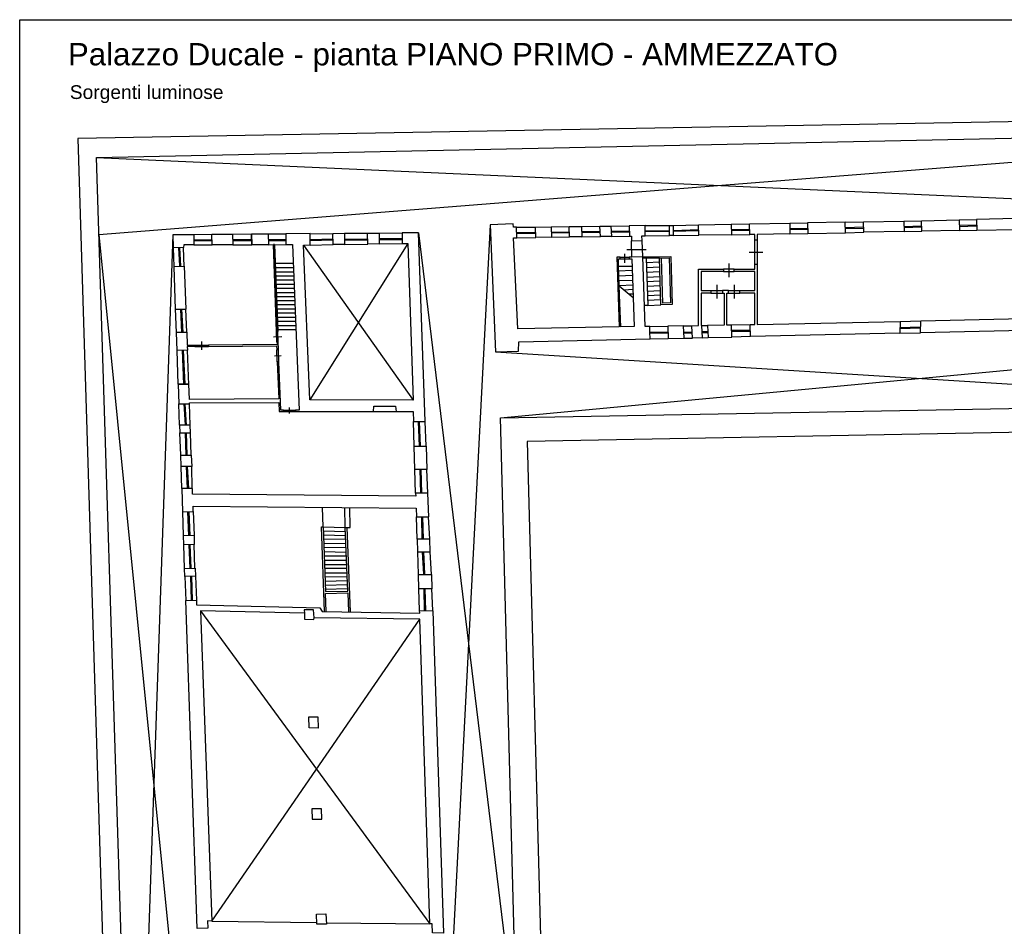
# Model space of a CAD drawing. Header units: millimetres. Extents: x 195 to 76808, y -2861 to 4318.
# Drawn here: x 26705 to 29570, y 1671 to 4309 of the extents above; entities that cross this region are included whole.
import ezdxf

# ---------------------------------------------------------------- set-up
doc = ezdxf.new("R2010")
doc.units = ezdxf.units.MM
doc.layers.add('_sottile', color=253, linetype='Continuous', lineweight=5)
doc.layers.add('muri', color=7, linetype='Continuous', lineweight=9)
doc.styles.get("Standard").update_dxf_attribs({"font": 'ARIAL.TTF'})

msp = doc.modelspace()

# ---------------------------------------------------------------- linework, layer by layer
at = {"layer": '_sottile'}
for p, q in [((30494.5, 4028.6), (26874.2, 3963)), ((26874.2, 3963), (26984, 402.6)), ((26928.2, 3908.2), (30434.1, 3981.4)), ((27039.1, 434.9), (26928.2, 3908.2)), ((28152.1, 1331.4), (28103.9, 3150.4)), ((28181.5, 3082.1), (28226.1, 1420.1))]:
    msp.add_line(p, q, dxfattribs=at)
at = {"layer": '_sottile', "linetype": 'Continuous'}
for p, q in [((27550.4, 3669.1), (27550.1, 3668.9)), ((27325, 3653.9), (27325.5, 3654)), ((27550.4, 3653.5), (27550.1, 3652.8)), ((28103.9, 3150.4), (30461.7, 3194)), ((30423, 3123.1), (28181.5, 3082.1))]:
    msp.add_line(p, q, dxfattribs=at)
at = {"layer": '_sottile'}
for points in [[(26935.3, 3684.3), (30449.7, 3961.8)], [(26935.3, 3684.3), (27260.5, 429.4)], [(27039.1, 434.9), (27151.3, 3683.8)], [(27865.8, 3689), (28152.1, 1331.4)]]:
    msp.add_lwpolyline(points, dxfattribs=at)
at = {"layer": '_sottile', "linetype": 'Continuous'}
for points in [[(26928.2, 3908.2), (30453.6, 3750)], [(29277, 3722.8), (29329.1, 3724)], [(29329.1, 3724), (29438.1, 3726.5), (29439, 3695.3), (29329.9, 3693.2), (29329.1, 3724)], [(29438.1, 3726.5), (29488.6, 3727.6)], [(29489.4, 3696.3), (29602.7, 3698.6), (29603.1, 3730.3), (29488.6, 3727.6), (29489.4, 3696.3)], [(28073.9, 3712.1), (27950.5, 1330.7)], [(28150.8, 3704.8), (28141.4, 3704.8), (28140.9, 3714.9), (28073.9, 3712.1), (28089.3, 3343), (28156.1, 3344.9), (28157, 3371.4), (28539.3, 3380.8), (28538.2, 3400.2), (28537.9, 3415.9), (28525.1, 3416), (28517.5, 3618.6), (28485.5, 3617.8), (28478.3, 3617.8), (28478.3, 3613), (28485.7, 3613), (28492.7, 3415.8), (28453.5, 3415), (28450.1, 3508.7), (28447, 3590.6), (28447.1, 3613), (28451.9, 3613), (28451.9, 3617.8), (28442.2, 3617.8), (28449.2, 3414.9), (28154.8, 3409.5), (28142.2, 3674.3), (28142.2, 3674.3), (28151.6, 3674.6), (28150.8, 3704.8)], [(28150.8, 3704.8), (28206.2, 3705.5)], [(28207, 3675.4), (28206.2, 3705.5), (28251, 3706.1), (28251.8, 3676), (28207, 3675.4)], [(28251, 3706.1), (28303.8, 3706.9)], [(28304.6, 3676.7), (28303.8, 3706.9), (28339.5, 3707.4), (28340.4, 3677.2), (28304.6, 3676.7)], [(28339.5, 3707.4), (28393.3, 3708.1)], [(28395, 3677.9), (28393.3, 3708.1), (28425.1, 3708.5), (28426.8, 3678.3), (28395, 3677.9)], [(28425.1, 3708.5), (28478, 3709.2)], [(28524.4, 3709.9), (28478, 3709.2), (28478.8, 3679), (28484.9, 3679.1), (28485.1, 3665.4), (28515.8, 3666.3), (28515.5, 3679.8), (28525.2, 3680), (28524.4, 3709.9)], [(28524.4, 3709.9), (28595.1, 3710.4)], [(28524.8, 3694.9), (28595.5, 3695.7)], [(28595.9, 3680.9), (28595.1, 3710.4), (28605.8, 3710.4), (28606.5, 3681.1), (28595.9, 3680.9)], [(28605.8, 3710.4), (28680, 3711.8)], [(28606.1, 3695.8), (28680.4, 3698.2)], [(28606.2, 3693.4), (28680.5, 3695.9)], [(28774.9, 3713.7), (28828.7, 3714.7)], [(28775.4, 3698.5), (28829.1, 3699.3)], [(28775.4, 3695.5), (28829.2, 3696.3)], [(28945.8, 3717), (28997.1, 3718)], [(28945.8, 3701.2), (28997.5, 3702.6)], [(28945.8, 3698.2), (28997.5, 3699.6)], [(29106.9, 3720.1), (29159.8, 3721.1)], [(29107.4, 3704.4), (29160.3, 3705.7)], [(29107.4, 3701.4), (29160.3, 3702.7)], [(29159.8, 3721.1), (29277, 3722.8), (29277.8, 3692.2), (29160.7, 3690.2), (29159.8, 3721.1)], [(29277.4, 3707.5), (29329.5, 3708.6)], [(29277.5, 3704.6), (29329.5, 3705.7)], [(29438.5, 3710.9), (29489, 3712)], [(29438.5, 3707.6), (29489, 3708.6)], [(29439, 3695.3), (29438.9, 3695.4), (29489.4, 3696.3)], [(27151.3, 3683.8), (27211.9, 3684.2), (27211.9, 3653.5), (27182.6, 3653.4), (27181.6, 3645.9), (27152.6, 3645.1), (27151.3, 3683.8)], [(27211.9, 3684.2), (27264, 3684.6)], [(27211.9, 3684.2), (27211.9, 3653.5)], [(27211.9, 3668.1), (27264.4, 3668.9)], [(27324.2, 3685), (27325, 3653.9), (27264.8, 3653.7), (27264, 3684.6), (27324.2, 3685)], [(27264.8, 3653.7), (27264, 3684.6)], [(27324.2, 3685), (27379.5, 3685.4)], [(27324.2, 3685), (27325, 3653.9)], [(27324.6, 3669.4), (27379.9, 3669.5)], [(27324.6, 3666.4), (27379.9, 3666.6)], [(27428.3, 3685.8), (27429.1, 3654.2), (27380.3, 3654.1), (27379.5, 3685.4), (27428.3, 3685.8)], [(27379.5, 3685.4), (27380.3, 3654.1)], [(27428.3, 3685.8), (27479.6, 3686.1)], [(27428.3, 3685.8), (27429.1, 3654.2)], [(27428.7, 3669.5), (27479.6, 3669.5)], [(27428.7, 3666.6), (27479.6, 3666.6)], [(27550.1, 3668.9), (27616.7, 3670.9)], [(27550.1, 3666), (27616.7, 3668)], [(27550.4, 3686.2), (27617.6, 3687.2)], [(27616.2, 3687.1), (27649.6, 3687.4), (27650.5, 3655.2), (27617.1, 3654.6), (27616.2, 3687.1)], [(27649.6, 3687.4), (27717.1, 3687.9)], [(27650.1, 3670), (27717.6, 3671.5)], [(27650.1, 3667), (27717.6, 3668.5)], [(27717.1, 3687.9), (27750.5, 3688.1), (27751.4, 3656.8), (27718, 3656.2), (27717.1, 3687.9)], [(27750.5, 3687.6), (27818.1, 3688.6)], [(27751, 3672), (27818.1, 3672)], [(27751, 3669), (27818.1, 3669)], [(28151.2, 3689.7), (28206.6, 3690.5)], [(28151.3, 3687.4), (28206.7, 3688.1)], [(28151.6, 3674.6), (28207, 3675.4)], [(28251.4, 3691.1), (28304.2, 3691.8)], [(28251.4, 3688.7), (28304.3, 3689.4)], [(28251.8, 3676), (28304.6, 3676.7)], [(28340, 3692.3), (28394.2, 3693)], [(28340, 3689.9), (28394.3, 3690.7)], [(28340.4, 3677.2), (28395, 3677.9)], [(28425.9, 3693.4), (28478.4, 3694.1)], [(28426.7, 3691.1), (28479.2, 3691.8)], [(28426.8, 3678.3), (28478.8, 3679)], [(28524.8, 3692.6), (28595.6, 3693.3)], [(28525.2, 3680), (28595.9, 3680.9)], [(28606.5, 3681.1), (28680.9, 3682.4)], [(28775.8, 3683.3), (28829.5, 3683.9)], [(28843.6, 3597.5), (28843.6, 3667.2)], [(28850.8, 3667.2), (28850.8, 3597.5)], [(28945.8, 3685.4), (28998, 3686.6)], [(29107.8, 3688.7), (29160.7, 3690.2)], [(29277.8, 3692.2), (29329.9, 3693.2)], [(27181.6, 3645.9), (27152.6, 3645.1)], [(27154.5, 3590.6), (27152.6, 3645.1)], [(27170, 3591), (27170.6, 3592.3), (27167.7, 3645.5)], [(27173.2, 3591), (27173.8, 3592.3), (27170.9, 3645.5)], [(27183.8, 3589.7), (27181.6, 3645.9)], [(27211.9, 3665.1), (27264.4, 3666)], [(27211.9, 3653.5), (27264.8, 3653.7)], [(27325.5, 3654), (27380.6, 3654.1)], [(27429.1, 3654.2), (27479.6, 3654.4)], [(27443.5, 3654.3), (27446.6, 3654.3), (27455.9, 3401.9)], [(27452.5, 3401.7), (27443.5, 3654.3)], [(27530.5, 3653.2), (27850.2, 3202.3)], [(27834.2, 3658.1), (27549.1, 3202.5)], [(27550.1, 3652.8), (27617.1, 3654.6)], [(27650.5, 3655.2), (27718, 3656.2)], [(27751.4, 3656.8), (27818.1, 3657.9)], [(28471.6, 3639.9), (28527.4, 3640.2)], [(28485.5, 3617.8), (28485.1, 3665.4)], [(28517.5, 3618.6), (28515.8, 3666.3)], [(28451.9, 3617.8), (28478.3, 3617.8)], [(28451.9, 3613), (28478.3, 3613)], [(28465.1, 3627.8), (28465.1, 3601.6)], [(28517.5, 3618.6), (28599.2, 3619.8), (28602.9, 3480.4), (28570.7, 3479.6)], [(28527.2, 3614.9), (28517.6, 3614.9)], [(28566.6, 3615.5), (28594.3, 3616), (28598, 3485), (28575.8, 3484.5), (28572.2, 3615.6)], [(28827.2, 3632.4), (28867.5, 3632.4)], [(27154.5, 3590.6), (27183.7, 3591.4), (27188.6, 3466.9), (27158.8, 3466.1), (27154.5, 3590.6)], [(27448.6, 3600.4), (27501.1, 3600.4)], [(27449, 3587.9), (27501.6, 3587.9)], [(28486.4, 3591.2), (28447, 3590.6)], [(28567, 3603.3), (28527.7, 3601.4)], [(28567.4, 3588.6), (28528.3, 3586.7)], [(28783.5, 3583.1), (28752.3, 3583.1)], [(28767.9, 3599.9), (28767.9, 3559.6)], [(27449.5, 3575.1), (27502.1, 3575.1)], [(27449.9, 3563.8), (27502.5, 3563.8)], [(27450.3, 3552.4), (27503, 3552.4)], [(28486.9, 3579), (28447.5, 3577.1)], [(28487.4, 3564.3), (28448.1, 3562.5)], [(28567.9, 3574.8), (28528.8, 3572.9)], [(28568.3, 3560.9), (28529.3, 3559.1)], [(28752.3, 3575.9), (28783.5, 3575.9)], [(27451, 3539.2), (27503.5, 3539.3)], [(27451.2, 3527.9), (27504, 3527.9)], [(28487.9, 3550.5), (28448.6, 3548.6)], [(28488.4, 3536.6), (28449.1, 3534.8)], [(28449.1, 3534.8), (28489.6, 3500.6)], [(28488.8, 3523.6), (28463.8, 3522.4)], [(28568.7, 3547.9), (28529.8, 3546)], [(28569, 3534.9), (28530.3, 3533)], [(28733.1, 3537.5), (28733.1, 3497.2)], [(28783.5, 3537.5), (28783.5, 3497.2)], [(27451.7, 3514.9), (27504.5, 3514.9)], [(27452.2, 3503.5), (27504.9, 3503.5)], [(28489.3, 3510.6), (28478.4, 3510.1)], [(28569.5, 3520.3), (28530.8, 3518.3)], [(28569.9, 3507.3), (28531.3, 3505.3)], [(28716.2, 3520.6), (28749.9, 3520.6)], [(28716.2, 3513.4), (28749.9, 3513.4)], [(28766.7, 3520.6), (28800.3, 3520.6)], [(28766.7, 3513.4), (28800.3, 3513.4)], [(27161.2, 3398.6), (27158.8, 3467.9)], [(27158.8, 3466.1), (27188.6, 3466.9)], [(27177.1, 3399), (27174.1, 3466.5)], [(27180.3, 3399), (27177.3, 3466.5)], [(27191.2, 3399.4), (27188.4, 3466.9)], [(27452.6, 3492.1), (27505.4, 3492.1)], [(27453, 3480.2), (27505.8, 3480.2)], [(27453.5, 3467.7), (27506.3, 3467.7)], [(28532.4, 3477.7), (28522.8, 3477.3)], [(28570.3, 3493.4), (28531.8, 3491.5)], [(27453.9, 3455.5), (27506.8, 3455.7)], [(27454.4, 3443.5), (27507.3, 3443.5)], [(29327.1, 3432.4), (29708.7, 3441.8), (29711, 3406.7), (29325.4, 3397.9), (29327.1, 3432.4)], [(27454.8, 3431.9), (27507.7, 3431.9)], [(27455.3, 3418.9), (27508.2, 3418.9)], [(28537.9, 3415.9), (28591.7, 3417.6)], [(28636.2, 3418.2), (28660.6, 3418.4)], [(28689.1, 3419), (28706.1, 3419.3)], [(28829.9, 3421.4), (28775.9, 3420.5)], [(29265.9, 3410.5), (29326.1, 3411.9)], [(29266, 3413.7), (29326.2, 3415.1)], [(29266.9, 3430.9), (29327.1, 3432.4)], [(27191.2, 3399.4), (27161.2, 3398.6)], [(27443.1, 3386.3), (27468, 3387.4), (27468, 3387.4)], [(27453.6, 3371.8), (27452.5, 3401.7)], [(27455.7, 3407.5), (27508.7, 3407.5)], [(27457, 3371.9), (27455.9, 3401.9)], [(28591.4, 3399.7), (28538.3, 3398.5)], [(28591.4, 3397.3), (28538.4, 3396.2)], [(28539.3, 3380.8), (28592, 3381.7)], [(28637.1, 3400.2), (28661.5, 3400.6)], [(28637.1, 3397.8), (28661.5, 3398.2)], [(28638, 3382.2), (28662.3, 3382.7)], [(28690, 3401.2), (28707, 3401.6)], [(28690, 3398.8), (28707, 3399.2)], [(28690.8, 3383.4), (28707.9, 3383.8)], [(28830.6, 3404.2), (28776.4, 3404.2)], [(28830.6, 3401.8), (28776.4, 3401.8)], [(28831.4, 3386.8), (28777, 3385.6)], [(29265.2, 3396.5), (29325.4, 3397.9)], [(27214.5, 3361.8), (27254.6, 3361.9)], [(27214.6, 3358), (27254.6, 3358.3)], [(27234.6, 3348.3), (27234.6, 3372.5)], [(27452.5, 3359.7), (27452.9, 3348.8)], [(28103.9, 3150.4), (30453.1, 3371.8)], [(27166.4, 3248), (27163, 3346.5)], [(27183, 3248.5), (27178.9, 3346.9)], [(27186.2, 3248.5), (27182.1, 3346.9)], [(27197.2, 3246.4), (27193.3, 3347.3), (27193.3, 3347.3)], [(27446.1, 3331.2), (27465.7, 3331.4)], [(27454.4, 3313.6), (27452.9, 3348.8)], [(27459.2, 3313.7), (27457.9, 3349)], [(28089.3, 3343), (30461.7, 3194)], [(27454.4, 3313.6), (27458.7, 3205.4)], [(27166.4, 3248), (27197.1, 3248.9)], [(27170.5, 3129.2), (27168.4, 3191.1), (27168.4, 3191.1), (27168.4, 3191.1)], [(27168.4, 3191.1), (27199.2, 3191.1)], [(27187.1, 3129.2), (27183.7, 3191.1)], [(27190.4, 3129.2), (27187, 3191.1)], [(27201.4, 3129.2), (27201.4, 3129.2), (27199.2, 3191.1)], [(27490.2, 3162.9), (27490.2, 3180.1)], [(27472.7, 3172.4), (27507.7, 3172.4)], [(27472.7, 3168.5), (27507.7, 3168.5)], [(27734.3, 3168.5), (27800.3, 3168.5)], [(27170.5, 3129.2), (27171.3, 3106.5), (27202.1, 3106.5), (27201.4, 3129.2), (27170.5, 3129.2)], [(27853, 3068.2), (27850.9, 3139.8)], [(27850.9, 3139.8), (27884.9, 3139.8)], [(27868.1, 3068.2), (27865, 3139.8)], [(27871.2, 3068.2), (27868.1, 3139.8)], [(27887.4, 3068.2), (27884.9, 3139.8)], [(27173.5, 3042.2), (27171.3, 3106.5)], [(27189.4, 3042.2), (27187.2, 3106.5)], [(27192.7, 3042.2), (27190.4, 3106.5)], [(27204.4, 3042.2), (27202.1, 3106.5)], [(27853, 3068.2), (27887.4, 3068.2), (27889.8, 2999.9), (27854.9, 2999.9), (27853, 3068.2)], [(27173.5, 3042.2), (27204.4, 3042.2), (27205.5, 3008.8), (27174.7, 3008.8), (27173.5, 3042.2)], [(27176.9, 2945.4), (27174.7, 3008.8)], [(27193.6, 2945.4), (27190.3, 3008.8)], [(27196.9, 2945.4), (27193.5, 3008.8)], [(27207.1, 2945.4), (27205.5, 3008.8)], [(27856.9, 2931.5), (27854.9, 2999.9)], [(27872.1, 2931.5), (27869.9, 2999.9)], [(27875.2, 2931.5), (27873.1, 2999.9)], [(27892.2, 2931.5), (27889.8, 2999.9)], [(27895.2, 2862.4), (27892.2, 2931.5), (27856.9, 2931.5), (27857.3, 2922.9), (27208.3, 2928.7), (27207.8, 2945.4), (27176.9, 2945.4), (27179.2, 2877), (27209.8, 2877.8), (27210.2, 2893.6), (27858.6, 2887.6), (27859.5, 2862.4), (27895.2, 2862.4)], [(27181.7, 2807.9), (27179.5, 2877)], [(27197.4, 2808.3), (27194.5, 2877.4)], [(27200.7, 2808.3), (27197.8, 2877.4)], [(27209.8, 2877.8), (27212.3, 2808.7)], [(27588.2, 2833.3), (27586.4, 2890.1)], [(27652.2, 2831.3), (27651.1, 2889.5)], [(27657, 2831.5), (27666.6, 2831.6), (27665.5, 2889.8)], [(27861.6, 2797.3), (27859.5, 2862.4)], [(27876.1, 2797.3), (27874.7, 2862.4)], [(27879.5, 2797.3), (27878.1, 2862.4)], [(27898, 2797.3), (27894.9, 2862.4)], [(27181.6, 2807.9), (27212.3, 2808.7), (27213.2, 2781.8), (27182.5, 2781), (27181.6, 2807.9)], [(27592, 2587), (27583.4, 2833.1), (27588.2, 2833.3)], [(27588.2, 2833.3), (27652.2, 2831.3)], [(27588.2, 2833.3), (27594.8, 2644.8), (27659.7, 2646.5), (27652.2, 2831.3)], [(27588.7, 2821.3), (27652.7, 2819.7)], [(27589.1, 2809.9), (27653.1, 2808.2)], [(27652.2, 2831.3), (27657, 2831.5), (27666.9, 2586.1)], [(27184.9, 2712.6), (27182.5, 2781)], [(27200.8, 2713.1), (27197.9, 2781.4)], [(27204, 2713.1), (27201.1, 2781.4)], [(27214.7, 2713.5), (27213.2, 2781.8)], [(27589.4, 2798.7), (27653.6, 2797.2)], [(27589.9, 2786.2), (27654.1, 2784.7)], [(27590.3, 2774), (27654.6, 2772.8)], [(27590.7, 2761.5), (27655.1, 2759.8)], [(27865, 2694.7), (27863.3, 2760.6)], [(27880.7, 2694.8), (27880.5, 2696.1), (27877.1, 2760.6)], [(27884.2, 2694.8), (27883.9, 2696.1), (27880.5, 2760.6)], [(27902.7, 2694.9), (27899.6, 2760.6)], [(27591.1, 2749.5), (27655.5, 2748.7)], [(27591.6, 2736.2), (27656, 2736.2)], [(27592, 2724), (27656.5, 2724)], [(27184.9, 2712.6), (27215.7, 2713.5), (27216.5, 2689.9), (27185.7, 2689), (27184.9, 2712.6)], [(27657, 2711.8), (27592.4, 2711.8)], [(27657.6, 2698.8), (27592.9, 2698.4)], [(27902.7, 2694.9), (27904.1, 2653.2), (27866.4, 2653.2), (27865, 2694.7), (27902.7, 2694.9)], [(27185.7, 2689), (27188.2, 2619.2)], [(27201.9, 2689.5), (27203.7, 2619.5)], [(27205.1, 2689.5), (27206.9, 2619.5)], [(27216.5, 2689.9), (27219.2, 2619.7)], [(27658, 2688.3), (27593.3, 2686.6)], [(27658.3, 2676.5), (27593.6, 2674.8)], [(27658.6, 2664.7), (27593.9, 2663)], [(27658.9, 2652.9), (27594.3, 2651.2)], [(27596.8, 2587.1), (27594.9, 2639.9), (27659.9, 2641.7), (27662.1, 2585.9)], [(27868.7, 2590.2), (27866.4, 2653.2)], [(27883.2, 2589.4), (27881.4, 2653.4)], [(27886.6, 2589.4), (27884.8, 2653.4)], [(27907.1, 2588.7), (27904.1, 2653.6)], [(27898.5, 1678.2), (27898.5, 1678.2), (27869.4, 2564.3), (27561.5, 2568.7), (27559.9, 2592.4), (27533.2, 2591.8), (27533.5, 2581.9), (27231.1, 2589), (27263.8, 1686.6), (27251.3, 1686.8), (27252.1, 1665.5), (27221.4, 1664.6), (27188.2, 2619.2), (27219.2, 2619.7), (27219.2, 2606.2), (27578.5, 2597.7), (27584.8, 2587.3), (27869, 2581.9), (27868.7, 2590.2), (27907.1, 2588.7), (27938.5, 1651.3), (27906.4, 1652.2), (27905.4, 1678.1), (27898.5, 1678.2)], [(27231.1, 2589), (27898.5, 1678.2)], [(27533.5, 2581.9), (27534.1, 2564.3), (27561.1, 2564), (27561.5, 2568.7)], [(27263.8, 1686.6), (27869.4, 2564.3)], [(27546.6, 2280.8), (27572.8, 2280.2), (27573.7, 2247.8), (27547.5, 2248.4), (27546.6, 2280.8)], [(27584.2, 1982.6), (27583.4, 2013.3), (27554.8, 2013.3), (27556.1, 1983), (27584.2, 1982.6)], [(27569.4, 1677), (27569.4, 1677), (27568.6, 1706.3), (27596.1, 1707.5), (27597.6, 1677.9), (27597.6, 1677.9), (27569.4, 1677), (27569.4, 1677)], [(27263.8, 1686.6), (27569.2, 1682)], [(27597.4, 1681.4), (27898.5, 1678.2)]]:
    msp.add_lwpolyline(points, dxfattribs=at)
for points in [[(28680, 3711.8), (28774.9, 3713.7), (28775.8, 3683.3), (28680.9, 3682.4), (28680.9, 3682.4), (28680.9, 3682.4), (28680.9, 3682.4)], [(28843.6, 3667.2), (28843.6, 3684), (28829.5, 3683.9), (28828.7, 3714.7), (28945.8, 3717), (28945.8, 3685.4), (28850.8, 3684.1), (28850.8, 3667.2)], [(28997.1, 3718), (28998, 3686.6), (29107.8, 3688.7), (29107.8, 3688.7), (29107.8, 3688.7), (29107.8, 3688.7), (29107.8, 3688.7), (29106.9, 3720.1)], [(27507.7, 3172.4), (27507.7, 3168.5), (27734.3, 3168.5), (27735.1, 3184.6), (27798.6, 3184.6), (27800.3, 3168.5), (27850.1, 3168.5), (27850.9, 3139.8), (27884.9, 3139.8), (27865.8, 3689), (27818.1, 3688.6), (27818.1, 3657.9), (27834.2, 3658.1), (27850.2, 3202.3), (27850.2, 3202.3), (27549.1, 3202.5), (27530.5, 3653.2), (27550.4, 3653.5), (27550.4, 3686.7), (27479.6, 3686.1), (27479.6, 3654.4), (27499, 3654.5), (27518, 3172.4)], [(27446.6, 3654.3), (27443.5, 3654.3), (27452.5, 3401.7), (27455.9, 3401.9)], [(28532.4, 3477.7), (28570.7, 3479.6), (28566.6, 3615.5), (28527.2, 3614.9)], [(28687.4, 3575.9), (28687.4, 3520.6), (28716.2, 3520.6), (28716.2, 3513.4), (28687.4, 3513.4), (28687.4, 3418.8), (28689.1, 3419), (28690.8, 3383.4), (28662.3, 3382.7), (28660.6, 3418.4), (28680.2, 3418.8), (28680.2, 3583.1), (28752.3, 3583.1), (28752.3, 3575.9)], [(28783.5, 3583.1), (28843.6, 3583.1), (28843.6, 3597.5), (28850.8, 3597.5), (28850.8, 3422.1), (29266.9, 3430.9), (29265.2, 3396.5), (28831.4, 3386.8), (28829.8, 3421.6), (28843.6, 3421.9), (28843.6, 3513.4), (28800.3, 3513.4), (28800.3, 3520.6), (28843.6, 3520.6), (28843.6, 3575.9), (28783.5, 3575.9)], [(28766.7, 3520.6), (28749.9, 3520.6), (28749.9, 3513.4), (28754.7, 3513.4), (28754.7, 3420.1), (28706.1, 3419.3), (28707.9, 3383.8), (28777, 3385.6), (28775.9, 3420.5), (28761.9, 3420.3), (28761.9, 3513.4), (28766.7, 3513.4)], [(28590.9, 3417.6), (28590.9, 3417.6), (28590.9, 3417.6), (28592, 3381.7), (28638, 3382.2), (28636.2, 3418.2), (28590.9, 3417.6), (28590.9, 3417.6)], [(27214.6, 3358), (27192.8, 3357.9), (27192.8, 3357.9), (27192.8, 3357.9), (27193.3, 3347.3), (27163, 3346.5), (27161.2, 3398.6), (27191.2, 3399.4), (27192.7, 3361.6), (27214.5, 3361.8)], [(27254.6, 3358.3), (27452.5, 3359.7), (27453, 3348.6), (27452.7, 3348.8), (27457.9, 3349), (27457, 3371.9), (27453.6, 3371.8), (27453.8, 3364.2), (27254.6, 3361.9)], [(27199.1, 3194.3), (27458.7, 3195.6), (27459.8, 3168.5), (27472.7, 3168.5), (27472.7, 3172.4), (27464.4, 3172.4), (27459.2, 3313.7), (27454.4, 3313.6), (27458.7, 3205.4), (27198.8, 3204.3), (27197.1, 3248.9), (27166.4, 3248), (27168.4, 3191.1), (27199.2, 3191.1)], [(27861.6, 2797.3), (27862.8, 2760.6), (27899, 2760.6), (27899.6, 2760.6), (27898, 2797.3)]]:
    msp.add_lwpolyline(points, close=True, dxfattribs=at)
for points in [[(27482.1, 3405.8, 0, 14.4, 0), (27481, 3427.7, 0, 0, 0), (27471.1, 3628.9, 0, 0, 0), (27500, 3629.4, 0, 0, 0)], [(28552.6, 3477.3, 0, 14.4, 0), (28551.5, 3499.2, 0, 0, 0), (28546.9, 3615.2, 0, 0, 0)], [(28469.5, 3517.4, 0, 14.4, 0), (28468.4, 3539.4, 0, 0, 0), (28466.4, 3590.9, 0, 0, 0)], [(27572.8, 2860.4, 0, 14.4, 0), (27594.7, 2860.1, 0, 0, 0), (27606.9, 2860, 0, 0, 0)], [(27685.7, 2860.7, 0, 14.4, 0), (27663.8, 2859.6, 0, 0, 0), (27651.7, 2859, 0, 0, 0)], [(27620.2, 2832.3, 0, 14.4, 0), (27621.3, 2810.4, 0, 0, 0), (27629.4, 2645.7, 0, 0, 0)]]:
    msp.add_lwpolyline(points, format="xyseb", dxfattribs=at)
at = {"layer": 'muri', "linetype": 'Continuous', "ltscale": 0.1}
for p, q in [((26705.2, 108.8), (26705.2, 4308.8)), ((26705.2, 4308.8), (29665.2, 4308.8))]:
    msp.add_line(p, q, dxfattribs=at)

# ---------------------------------------------------------------- texts
at = {"layer": 'muri', "linetype": 'Continuous', "ltscale": 0.1, "attachment_point": 1}
for s, insert, char_height, width in [('Palazzo Ducale - pianta PIANO PRIMO - AMMEZZATO ', (26845.6, 4240.9), 65, 20000), ('Sorgenti luminose', (26850.9, 4118.1), 40, 1389.355)]:
    msp.add_mtext(s, dxfattribs=dict(at, insert=insert, char_height=char_height, width=width))

doc.saveas('drawing.dxf')
